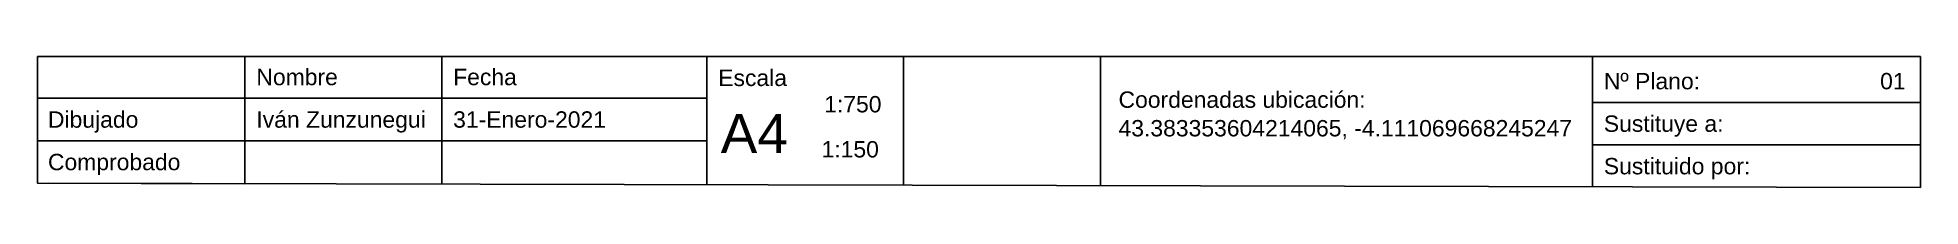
# Model space of a CAD drawing. Header units: millimetres. Extents: x -287 to 0, y 0 to 20.
import ezdxf
from ezdxf.enums import TextEntityAlignment as Align

# ---------------------------------------------------------------- set-up
doc = ezdxf.new("R2010")
doc.units = ezdxf.units.MM
doc.styles.get("Standard").update_dxf_attribs({"font": 'arial.ttf'})

msp = doc.modelspace()

# ---------------------------------------------------------------- linework, layer by layer
for p, q in [((-60, 20), (0, 20)), ((0, 20), (0, 13)), ((0, 13), (-50, 13)), ((0, 13), (0, 6.5)), ((0, 6.5), (-50, 6.5)), ((0, 0), (-285.41, 0.63))]:
    msp.add_line(p, q)
for points in [[(0, 20), (-287, 20)], [(-255.41, 0.56), (-287, 0.63), (-287, 20)], [(-255.41, 20), (-255.41, 13.63)], [(-225.41, 13.63), (-225.41, 20)], [(-185, 0.41), (-185, 20)], [(-185, 20), (-50, 20)], [(-155, 20), (-155, 0.34)], [(-125, 20), (-125, 0.28)], [(-50, 20), (-50, 0.11)], [(-255.41, 13.63), (-287, 13.63)], [(-225.41, 13.63), (-255.41, 13.63)], [(-255.41, 13.63), (-255.41, 7.13)], [(-225.41, 13.63), (-225.41, 7.13)], [(-225.41, 7.13), (-185, 7.13), (-185, 13.63), (-225.41, 13.63)], [(-255.41, 7.13), (-287, 7.13)], [(-255.41, 0.56), (-255.41, 7.13)], [(-255.41, 7.13), (-225.41, 7.13)], [(-225.41, 7.13), (-225.41, 0.5)], [(0, 6.5), (0, 0)]]:
    msp.add_lwpolyline(points)

# ---------------------------------------------------------------- texts
for s, p in [('Nombre', (-253.66, 15.63)), ('Fecha', (-223.66, 15.63)), ('Escala', (-183.25, 15.5)), ('Nº Plano:', (-48.25, 15)), ('Coordenadas ubicación:', (-122.23, 12.17)), ('Dibujado', (-285.43, 9.13)), ('Iván Zunzunegui', (-253.66, 9.13)), ('31-Enero-2021', (-223.66, 9.13)), ('43.383353604214065, -4.111069668245247', (-122.23, 7.8)), ('Sustituye a:', (-48.25, 8.5)), ('Comprobado', (-285.43, 2.63)), ('Sustituido por:', (-48.25, 2))]:
    msp.add_text(s, height=2.5).set_placement(p)
msp.add_text('01', height=2.5).set_placement((-2.25, 15), align=Align.RIGHT)
at = {"attachment_point": 1}
for s, width, insert, char_height in [('1:750', 2.4771, (-167.1, 13.97), 2.5), ('A4', 2.3846, (-182.88, 11.24), 6), ('1:150', 2.5, (-167.5, 7.08), 2.5)]:
    msp.add_mtext_dynamic_manual_height_columns(s, width=width, gutter_width=12.5, heights=[0], dxfattribs=dict(at, insert=insert, char_height=char_height))

doc.saveas('drawing.dxf')
